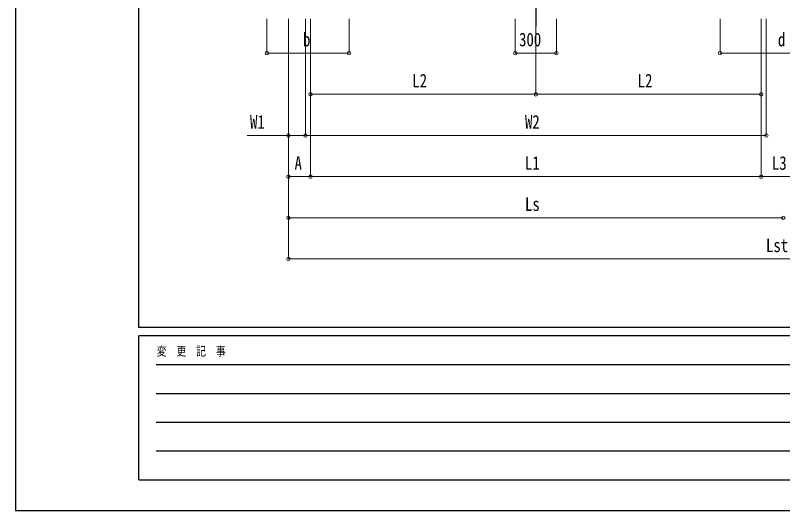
# Model space of a CAD drawing. Units: millimetres, scale not verified. Extents: x -12615 to 12615, y -8910 to 8910.
# Drawn here: x -12615 to -7017, y -8910 to -5300 of the extents above; entities that cross this region are included whole.
import ezdxf
from ezdxf.enums import TextEntityAlignment as Align

# ---------------------------------------------------------------- set-up
doc = ezdxf.new("R2010")
doc.units = ezdxf.units.MM
doc.header["$LTSCALE"] = 50
doc.layers.add('0-4_YKK_12', color=2, linetype='Continuous')
doc.layers.add('0-8_YKK_ZWAK', color=7, linetype='Continuous')
doc.layers.add('0-7_YKK_D', color=6, linetype='Continuous', lineweight=18)
doc.styles.add('ＭＳ ゴシック', font='')
doc.styles.get('ＭＳ ゴシック').set_extended_font_data('MS Gothic')

msp = doc.modelspace()

# ---------------------------------------------------------------- linework, layer by layer
at = {"layer": '0-4_YKK_12'}
msp.add_line((-8817.85, -1834.91), (-8817.85, -5381.28), dxfattribs=at)
at = {"layer": '0-7_YKK_D'}
for p, q in [((-10780.71, -5324.33), (-10780.71, -5576)), ((-10622.85, -5325.33), (-10622.85, -6476)), ((-10622.85, -5325.33), (-10622.85, -6176)), ((-10622.85, -5325.33), (-10622.85, -7076)), ((-10622.85, -5325.33), (-10622.85, -6776)), ((-10498.85, -5325.33), (-10498.85, -6176)), ((-10498.85, -5325.33), (-10498.85, -6176)), ((-10461.85, -5325.33), (-10461.85, -6476)), ((-10461.85, -5325.33), (-10461.85, -6476)), ((-10461.85, -5325.33), (-10461.85, -5876)), ((-10180.71, -5324.33), (-10180.71, -5576)), ((-8967.85, -5324.33), (-8967.85, -5576)), ((-8817.85, -5325.33), (-8817.85, -5876)), ((-8817.85, -5325.33), (-8817.85, -5876)), ((-8667.85, -5324.33), (-8667.85, -5576)), ((-7473.85, -5324.33), (-7473.85, -5576)), ((-7173.85, -5325.33), (-7173.85, -6476)), ((-7173.85, -5325.33), (-7173.85, -6476)), ((-7173.85, -5325.33), (-7173.85, -5876)), ((-7136.85, -5325.33), (-7136.85, -6176)), ((-10780.71, -5575), (-10180.71, -5575)), ((-8667.85, -5575), (-8967.85, -5575)), ((-7473.85, -5575), (-6558.85, -5575)), ((-10461.85, -5875), (-8817.85, -5875)), ((-7173.85, -5875), (-8817.85, -5875)), ((-10498.85, -6175), (-7136.85, -6175)), ((-10622.85, -6475), (-10461.85, -6475)), ((-10461.85, -6475), (-7173.85, -6475)), ((-7173.85, -6475), (-6858.85, -6475)), ((-10622.85, -6775), (-7012.41, -6775)), ((-10622.85, -7075), (-3409.85, -7075))]:
    msp.add_line(p, q, dxfattribs=at)
msp.add_lwpolyline([(-10498.85, -6175), (-10622.85, -6175), (-10923.25, -6175)], dxfattribs=at)
for centre in [(-10780.71, -5575), (-10180.71, -5575), (-8967.85, -5575), (-8667.85, -5575), (-7473.85, -5575), (-10461.85, -5875), (-8817.85, -5875), (-8817.85, -5875), (-7173.85, -5875), (-10622.85, -6175), (-10498.85, -6175), (-10498.85, -6175), (-7136.85, -6175), (-10622.85, -6475), (-10461.85, -6475), (-10461.85, -6475), (-7173.85, -6475), (-7173.85, -6475), (-10622.85, -6775), (-7012.41, -6775), (-7012.41, -6775), (-10622.85, -7075)]:
    msp.add_circle(centre, 12.75, dxfattribs=at)
at = {"layer": '0-8_YKK_ZWAK'}
for p, q in [((-11714.94, -7575), (-11714.94, 8325)), ((11685.06, -7575), (-11714.94, -7575)), ((-3914.94, -7635), (-11714.94, -7635)), ((-11714.94, -8685), (-11714.94, -7635)), ((-11587.44, -7845), (-4064.94, -7845)), ((-11587.44, -8055), (-4064.94, -8055)), ((-11587.44, -8265), (-4064.94, -8265)), ((-11587.44, -8475), (-4064.94, -8475)), ((-11714.94, -8685), (-3914.94, -8685))]:
    msp.add_line(p, q, dxfattribs=at)
msp.add_lwpolyline([(-12615, -8910), (12615, -8910), (12615, 8910), (-12615, 8910)], close=True, dxfattribs=at)

# ---------------------------------------------------------------- texts
at = {"layer": '0-7_YKK_D', "style": 'ＭＳ ゴシック', "width": 0.8}
for s, p in [('b', (-10516.71, -5555)), ('300', (-8940.25, -5555)), ('d', (-7052.35, -5555)), ('L2', (-9719.05, -5855)), ('L2', (-8075.05, -5855)), ('W1', (-10903.25, -6155)), ('W2', (-8897.05, -6155)), ('A', (-10578.35, -6455)), ('L1', (-8897.05, -6455)), ('L3', (-7095.55, -6455)), ('Ls', (-8896.83, -6755)), ('Lst', (-7138.75, -7055))]:
    msp.add_text(s, height=98.97, dxfattribs=at).set_placement(p, align=Align.BOTTOM_LEFT)
at = {"layer": '0-8_YKK_ZWAK', "style": 'ＭＳ ゴシック', "width": 0.8}
msp.add_text('変  更  記  事', height=65.98, dxfattribs=at).set_placement((-11583.93, -7800), align=Align.BOTTOM_LEFT)

doc.saveas('drawing.dxf')
